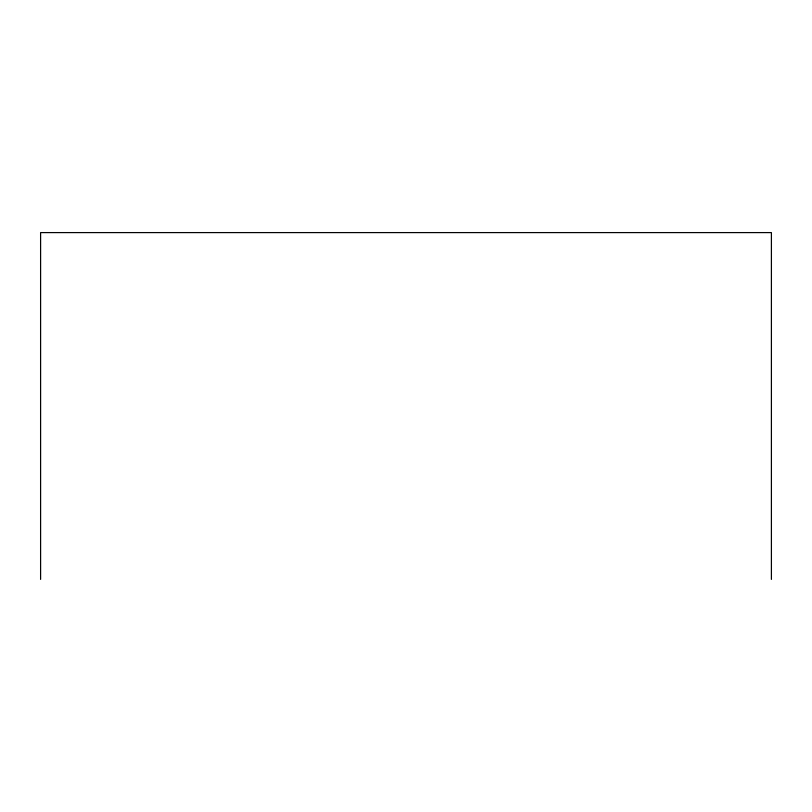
<?xml version="1.0" encoding="UTF-8"?>
<svg xmlns="http://www.w3.org/2000/svg" width="812" height="812" viewBox="0 0 812 812"><rect width="100%" height="100%" fill="white"/><g stroke="black" fill="none" stroke-linecap="round" stroke-linejoin="round"><path stroke-width="1.22" d="M771.4 579.403L771.4 232.597L40.6 232.597L40.6 579.403"/></g></svg>
